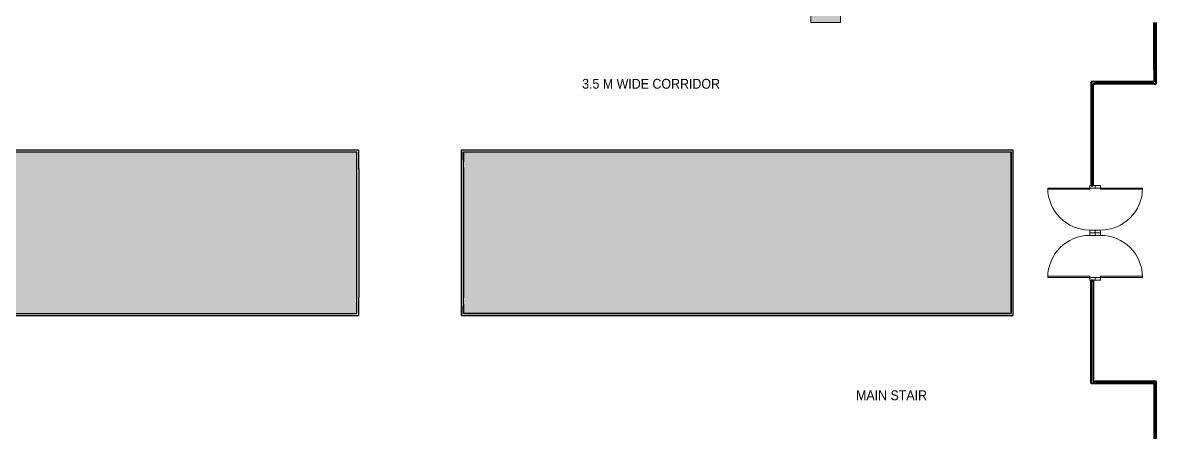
# Model space of a CAD drawing. Header units: inches. Extents: x 150067 to 167379, y -92057 to -49035.
# Drawn here: x 161114 to 163986, y -52698 to -51659 of the extents above; entities that cross this region are included whole.
import ezdxf

# ---------------------------------------------------------------- set-up
doc = ezdxf.new("R2010")
doc.units = ezdxf.units.IN
doc.header["$LTSCALE"] = 0.1
doc.header["$MEASUREMENT"] = 0
for name, color, linetype, lineweight in [('DOOR', 10, 'Continuous', 15), ('Layer4', 10, 'Continuous', 25), ('thin ha', 253, 'Continuous', 5), ('wall', 6, 'Continuous', 40)]:
    doc.layers.add(name, color=color, linetype=linetype, lineweight=lineweight)
doc.layers.add('Layer1', color=7, linetype='Continuous')
doc.layers.add('TEXT', color=7, linetype='Continuous')
doc.styles.add('DUTCH', font='arial.ttf')

# ---------------------------------------------------------------- blocks, each defined once
blk = doc.blocks.new('yttu')
at = {"layer": 'thin ha', "linetype": 'Continuous', "lineweight": 20, "ltscale": 0.1}
blk.add_hatch(color=2, dxfattribs=at).paths.add_polyline_path([(-6879.58, -1156.369), (-6878.83, -1156.369), (-6878.83, -1156.969), (-6879.58, -1156.969)])
at = {"layer": 'thin ha', "color": 2, "linetype": 'Continuous', "lineweight": 20, "ltscale": 0.1}
blk.add_lwpolyline([(-6879.58, -1156.369), (-6878.83, -1156.369), (-6878.83, -1156.969), (-6879.58, -1156.969)], close=True, dxfattribs=at)
blk = doc.blocks.new('A$C764D24B9')
at = {"layer": 'DOOR'}
for points in [[(0.056, 0.111), (0.083, 0.111), (0.083, 1), (0.056, 1)], [(0, 0), (0.056, 0), (0.056, 0.111), (0, 0.111)], [(0.944, 0), (1, 0), (1, 0.111), (0.944, 0.111)]]:
    blk.add_lwpolyline(points, close=True, dxfattribs=at)
blk.add_arc((0.056, 0.111), 0.889, 0, 90, dxfattribs=at)

msp = doc.modelspace()

# ---------------------------------------------------------------- hatches: boundary and pattern name
at = {"layer": 'Layer1', "linetype": 'Continuous', "ltscale": 0.1, "true_color": 0x136734}
h = msp.add_hatch(dxfattribs=at)
h.set_pattern_fill('GRASS', color=116, scale=40)
h.set_pattern_definition([(90, (61818.848, 5601.306), (-28.284271, 28.284271), [7.5, -49.068543]), (45, (61818.848, 5601.306), (-28.284271, 28.284271), [7.5, -32.5]), (135, (61818.848, 5601.306), (-28.284271, -28.284271), [7.5, -32.5])])
h.paths.add_polyline_path([(163618.02, -51986.89), (162230.08, -51986.89), (162230.08, -52396.89), (163618.02, -52396.89)])
h.paths.add_polyline_path([(161960.08, -52026.89), (161960.08, -51986.89), (160907.15, -51986.89), (160523.25, -51986.9), (160523.25, -52033.82), (160567.15, -52033.82), (160567.15, -52053.82), (160567.15, -52353.82), (160523.25, -52353.82), (160523.25, -52396.89), (160907.15, -52396.89), (161960.08, -52396.89), (161960.08, -52356.89)])

# ---------------------------------------------------------------- linework, layer by layer
at = {"layer": 'Layer1', "color": 6, "linetype": 'Continuous', "ltscale": 0.1, "elevation": 23685.35}
msp.add_lwpolyline([(162230.08, -51986.89), (163618.02, -51986.89), (163618.02, -52396.89), (162230.08, -52396.89)], close=True, dxfattribs=at)
at = {"layer": 'Layer4', "linetype": 'Continuous', "ltscale": 0.1}
for p, q in [((160902.15, -51981.89, 23690.12), (161965.08, -51981.89, 23690.12)), ((161965.08, -52028.97, 23685.49), (161965.08, -51981.89, 23685.49)), ((162225.08, -51981.89, 23685.35), (162225.08, -52006.89, 23685.35)), ((162225.08, -52028.97, 23685.49), (162225.08, -51981.89, 23685.49)), ((162225.08, -51981.89, 23690.12), (163623.02, -51981.89, 23690.12)), ((163623.02, -52401.89, 23680.86), (163623.02, -51981.89, 23680.86)), ((160907.15, -51986.89, 23690.12), (161960.08, -51986.89, 23690.12)), ((161960.08, -52026.89, 23685.49), (161960.08, -51986.89, 23685.49)), ((162230.08, -51986.89, 23685.35), (162230.08, -52011.89, 23685.35)), ((162230.08, -52026.89, 23685.49), (162230.08, -51986.89, 23685.49)), ((162230.08, -51986.89, 23690.12), (163618.02, -51986.89, 23690.12)), ((163618.02, -52396.89, 23680.86), (163618.02, -51986.89, 23680.86)), ((161960.08, -52356.89, 23685.49), (161960.08, -52026.89, 23685.49)), ((161965.08, -52028.97, 23685.49), (161965.08, -52354.82, 23685.49)), ((162225.08, -52354.82, 23685.49), (162225.08, -52028.97, 23685.49)), ((162230.08, -52026.89, 23685.49), (162230.08, -52356.89, 23685.49)), ((161960.08, -52396.89, 23685.49), (161960.08, -52356.89, 23685.49)), ((161965.08, -52401.89, 23685.49), (161965.08, -52354.82, 23685.49)), ((162225.08, -52401.89, 23685.49), (162225.08, -52354.82, 23685.49)), ((162230.08, -52396.89, 23685.49), (162230.08, -52356.89, 23685.49)), ((162225.08, -52376.89, 23685.35), (162225.08, -52401.89, 23685.35)), ((162230.08, -52371.89, 23685.35), (162230.08, -52396.89, 23685.35)), ((160902.15, -52401.89, 23690.12), (161965.08, -52401.89, 23690.12)), ((160907.15, -52396.89, 23690.12), (161960.08, -52396.89, 23690.12)), ((162225.08, -52401.89, 23690.12), (163623.02, -52401.89, 23690.12)), ((162230.08, -52396.89, 23690.12), (163618.02, -52396.89, 23690.12))]:
    msp.add_line(p, q, dxfattribs=at)
at = {"layer": 'wall', "color": 6, "linetype": 'Continuous', "ltscale": 0.1}
for p, q in [((163980.54, -51779.4, 23680.86), (163980.54, -51659.39, 23680.86)), ((163980.54, -51659.39, 23680.86), (163980.54, -51809.39, 23680.86)), ((163985.67, -51784.39, 23680.86), (163985.67, -51659.39, 23680.86)), ((163830.54, -51809.39, 23680.86), (163820.54, -51809.39, 23680.86)), ((163820.54, -51809.39, 23680.86), (163820.54, -52071.89, 23680.86)), ((163980.54, -51809.39, 23680.86), (163830.54, -51809.39, 23680.86)), ((163985.54, -51814.39, 23680.86), (163985.67, -51784.39, 23680.86)), ((163825.54, -52071.89, 23680.86), (163825.54, -51814.39, 23680.86)), ((163825.54, -51814.39, 23680.86), (163830.54, -51814.39, 23680.86)), ((163980.54, -51814.39, 23680.86), (163830.54, -51814.39, 23680.86)), ((163980.54, -51814.39, 23680.86), (163985.54, -51814.39, 23680.86)), ((163820.54, -52071.89, 23680.86), (163825.54, -52071.89, 23680.86)), ((163820.67, -52574.39, 23680.86), (163820.67, -52311.89, 23680.86)), ((163820.67, -52311.89, 23680.86), (163825.67, -52311.89, 23680.86)), ((163825.67, -52311.89, 23680.86), (163825.67, -52569.39, 23680.86)), ((163830.67, -52574.39, 23680.86), (163820.67, -52574.39, 23680.86)), ((163825.67, -52569.39, 23680.86), (163830.67, -52569.39, 23680.86)), ((163980.67, -52569.39, 23680.86), (163830.67, -52569.39, 23680.86)), ((163980.67, -52574.39, 23680.86), (163830.67, -52574.39, 23680.86)), ((163980.65, -52574.39, 23680.86), (163980.67, -52724.39, 23680.86)), ((163985.67, -52569.39, 23680.86), (163980.67, -52569.39, 23680.86)), ((163980.67, -52724.39, 23680.86), (163980.67, -52574.39, 23680.86)), ((163985.67, -52574.39, 23680.86), (163985.67, -52569.39, 23680.86)), ((163985.67, -52724.39, 23680.86), (163985.67, -52574.39, 23680.86))]:
    msp.add_line(p, q, dxfattribs=at)

# ---------------------------------------------------------------- block references
at = {"layer": 'thin ha', "color": 2, "linetype": 'Continuous', "lineweight": 20, "xscale": 100, "yscale": 100, "zscale": 100}
msp.add_blockref('yttu', (851068.45, 64037.52, 23680.86), dxfattribs=at)
at = {"layer": 'wall', "linetype": 'Continuous', "ltscale": 0.1}
for p, xscale, yscale, zscale, rotation in [((163830.67, -52071.89, 23680.86), -120.0000000018917, 120.0000000018554, 120.0000000018189, 90), ((163830.71, -52071.89, 23680.86), 120.0000000018917, 120.0000000018917, 120.0000000018917, 270), ((163830.67, -52311.9, 23680.86), 120.0000000018917, 120.0000000018917, 120.0000000018917, 89.99999999999999), ((163830.71, -52311.9, 23680.86), -120.0000000018917, 120.0000000018408, 120.0000000018189, 270)]:
    msp.add_blockref('A$C764D24B9', p, dxfattribs=dict(at, xscale=xscale, yscale=yscale, zscale=zscale, rotation=rotation))

# ---------------------------------------------------------------- texts
at = {"layer": 'TEXT', "style": 'DUTCH', "width": 0.9}
for s, p in [('3.5 M WIDE CORRIDOR', (162531.01, -51826.84, 23680.86)), ('MAIN STAIR', (163224.91, -52616.46, 23680.86))]:
    msp.add_text(s, height=25, dxfattribs=at).set_placement(p)

doc.saveas('drawing.dxf')
